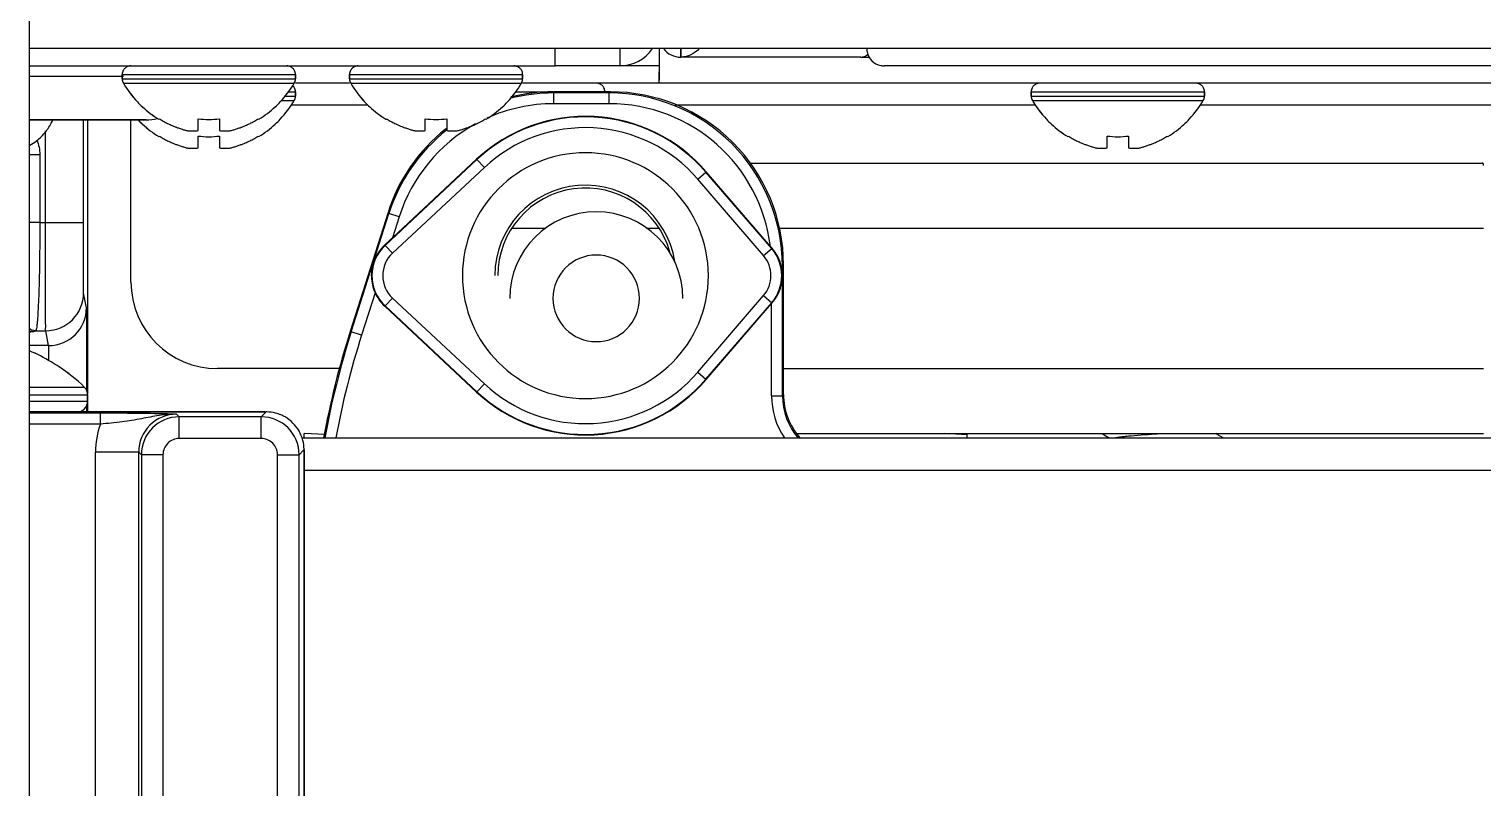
# Model space of a CAD drawing. Extents: x -1584 to 3730, y -1918 to 2655.
# Drawn here: x 105.3 to 172.4, y -1824.7 to -1789.7 of the extents above; entities that cross this region are included whole.
import ezdxf

# ---------------------------------------------------------------- set-up
doc = ezdxf.new("R2010")
doc.units = 0
doc.header["$LTSCALE"] = 65.395
doc.layers.get('0').update_dxf_attribs({"linetype": 'CONTINUOUS'})
doc.layers.add('ASSI', color=7, linetype='CONTINUOUS')
doc.layers.add('GEOM', color=7, linetype='CONTINUOUS')

msp = doc.modelspace()

# ---------------------------------------------------------------- linework, layer by layer
at = {"linetype": 'CONTINUOUS'}
for p, q in [((135.369, -1790.958), (135.369, -1790.558)), ((135.383, -1790.958), (135.377, -1790.558)), ((143.681, -1790.958), (135.383, -1790.958)), ((143.681, -1790.958), (135.383, -1790.958)), ((143.681, -1790.958), (144.07, -1790.958)), ((111.259, -1793.837), (111.259, -1793.803)), ((113.059, -1794.354), (113.059, -1793.803)), ((114.059, -1793.803), (114.059, -1794.354)), ((115.859, -1793.803), (115.859, -1793.837)), ((121.759, -1793.837), (121.759, -1793.803)), ((123.559, -1794.354), (123.559, -1793.803)), ((124.559, -1793.803), (124.559, -1794.354)), ((126.359, -1793.803), (126.359, -1793.837)), ((111.259, -1794.637), (111.259, -1794.603)), ((113.059, -1795.154), (113.059, -1794.603)), ((114.059, -1794.603), (114.059, -1795.154)), ((115.859, -1794.603), (115.859, -1794.637)), ((153.259, -1794.637), (153.259, -1794.603)), ((155.059, -1795.154), (155.059, -1794.603)), ((156.059, -1794.603), (156.059, -1795.154)), ((157.859, -1794.603), (157.859, -1794.637)), ((105.259, -1806.207), (107.805, -1806.207)), ((105.259, -1806.568), (107.959, -1806.568)), ((105.259, -1806.858), (107.959, -1806.858)), ((107.959, -1806.858), (107.959, -1806.568)), ((117.868, -1808.558), (876.064, -1808.558)), ((117.868, -1808.558), (876.064, -1808.558)), ((108.319, -1838.253), (108.319, -1809.212)), ((110.318, -1809.212), (108.319, -1809.212)), ((110.318, -1838.253), (110.318, -1809.212)), ((117.959, -1809.108), (117.959, -1809.158)), ((117.959, -1837.358), (117.959, -1809.158)), ((117.959, -1809.158), (117.959, -1837.358)), ((117.959, -1810.058), (875.959, -1810.058))]:
    msp.add_line(p, q, dxfattribs=at)
for centre, radius, start, end in [((135.369, -1789.948), 1.01, 217.26535, 270), ((135.369, -1790.591), 0.367, 270.00037, 272.28564), ((113.758, -1789.738), 4.8, 210.30118, 223.1766), ((113.36, -1789.738), 4.8, 316.8234, 329.69882), ((124.258, -1789.738), 4.8, 210.30118, 223.1766), ((123.86, -1789.738), 4.8, 316.8234, 329.69882), ((113.758, -1789.738), 4.8, 223.1766, 227.16542), ((113.758, -1789.738), 4.8, 227.16542, 238.37989), ((113.36, -1789.738), 4.8, 301.62011, 312.83458), ((113.36, -1789.738), 4.8, 312.83458, 316.8234), ((113.36, -1790.538), 4.8, 316.8234, 329.69882), ((124.258, -1789.738), 4.8, 223.1766, 227.16542), ((124.258, -1789.738), 4.8, 227.16542, 238.37989), ((123.86, -1789.738), 4.8, 301.62011, 312.83458), ((123.86, -1789.738), 4.8, 312.83458, 316.8234), ((155.758, -1790.538), 4.8, 210.30118, 223.1766), ((155.36, -1790.538), 4.8, 316.8234, 329.69882), ((113.758, -1790.538), 4.8, 223.82828, 227.21264), ((113.758, -1790.538), 4.8, 227.21264, 238.37989), ((113.758, -1789.738), 4.8, 238.37989, 238.62729), ((113.745, -1789.751), 4.755, 238.46592, 241.0313), ((113.743, -1789.755), 4.75, 241.03163, 241.99262), ((113.742, -1789.757), 4.747, 241.99259, 243.31875), ((113.74, -1789.76), 4.744, 243.3188, 244.45978), ((113.739, -1789.764), 4.74, 244.45979, 245.42782), ((113.737, -1789.768), 4.735, 245.4278, 246.68253), ((113.734, -1789.773), 4.73, 246.68262, 247.45262), ((113.732, -1789.78), 4.723, 247.45244, 248.99746), ((113.729, -1789.787), 4.715, 248.99775, 249.4819), ((113.725, -1789.797), 4.704, 249.48126, 251.53441), ((113.559, -1790.038), 3.798, 262.43512, 277.56488), ((113.392, -1789.797), 4.704, 288.46559, 290.51874), ((113.388, -1789.787), 4.715, 290.5181, 291.00225), ((113.386, -1789.78), 4.723, 291.00254, 292.54756), ((113.383, -1789.773), 4.73, 292.54738, 293.31738), ((113.381, -1789.768), 4.735, 293.31747, 294.5722), ((113.379, -1789.764), 4.74, 294.57218, 295.5402), ((113.377, -1789.76), 4.744, 295.54022, 296.6812), ((113.376, -1789.757), 4.747, 296.68125, 298.00741), ((113.374, -1789.755), 4.75, 298.00738, 298.96837), ((113.372, -1789.751), 4.755, 298.9687, 301.53408), ((113.36, -1789.738), 4.8, 301.37271, 301.62011), ((113.36, -1790.538), 4.8, 301.62011, 312.83458), ((113.36, -1790.538), 4.8, 312.83458, 316.8234), ((124.258, -1789.738), 4.8, 238.37989, 238.62729), ((124.245, -1789.751), 4.755, 238.46592, 241.0313), ((124.243, -1789.755), 4.75, 241.03163, 241.99262), ((124.242, -1789.757), 4.747, 241.99259, 243.31875), ((124.24, -1789.76), 4.744, 243.3188, 244.45978), ((124.239, -1789.764), 4.74, 244.45979, 245.42782), ((124.237, -1789.768), 4.735, 245.4278, 246.68253), ((124.234, -1789.773), 4.73, 246.68262, 247.45262), ((124.232, -1789.78), 4.723, 247.45244, 248.99746), ((124.229, -1789.787), 4.715, 248.99775, 249.4819), ((124.225, -1789.797), 4.704, 249.48126, 251.53441), ((124.059, -1790.038), 3.798, 262.43512, 277.56488), ((123.892, -1789.797), 4.704, 288.46559, 290.51874), ((123.888, -1789.787), 4.715, 290.5181, 291.00225), ((123.886, -1789.78), 4.723, 291.00254, 292.54756), ((123.883, -1789.773), 4.73, 292.54738, 293.31738), ((123.881, -1789.768), 4.735, 293.31747, 294.5722), ((123.879, -1789.764), 4.74, 294.57218, 295.5402), ((123.877, -1789.76), 4.744, 295.54022, 296.6812), ((123.876, -1789.757), 4.747, 296.68125, 298.00741), ((123.874, -1789.755), 4.75, 298.00738, 298.96837), ((123.872, -1789.751), 4.755, 298.9687, 301.53408), ((123.86, -1789.738), 4.8, 301.37271, 301.62011), ((155.758, -1790.538), 4.8, 223.1766, 227.16542), ((155.758, -1790.538), 4.8, 227.16542, 238.37989), ((155.36, -1790.538), 4.8, 301.62011, 312.83458), ((155.36, -1790.538), 4.8, 312.83458, 316.8234), ((113.758, -1790.538), 4.8, 238.37989, 238.62729), ((113.745, -1790.551), 4.755, 238.46592, 241.0313), ((113.743, -1790.555), 4.75, 241.03163, 241.99262), ((113.742, -1790.557), 4.747, 241.99259, 243.31875), ((113.74, -1790.56), 4.744, 243.3188, 244.45978), ((113.739, -1790.564), 4.74, 244.45979, 245.42782), ((113.737, -1790.568), 4.735, 245.4278, 246.68253), ((113.719, -1789.816), 4.684, 251.53495, 252.62273), ((113.714, -1789.831), 4.669, 252.62279, 253.60512), ((113.705, -1789.861), 4.637, 253.60363, 255.68242), ((112.813, -1792.364), 2.006, 262.72591, 264.7415), ((112.811, -1792.385), 1.985, 264.74422, 265.39912), ((112.81, -1792.397), 1.973, 265.39843, 266.78331), ((112.809, -1792.409), 1.962, 266.78409, 267.62352), ((112.809, -1792.415), 1.955, 267.62337, 268.84548), ((112.809, -1792.419), 1.951, 268.84587, 269.80052), ((112.809, -1792.419), 1.951, 269.80058, 270.92582), ((112.809, -1792.417), 1.953, 270.92611, 271.99638), ((112.808, -1792.41), 1.96, 271.99641, 273.02279), ((112.808, -1792.4), 1.97, 273.0233, 274.28602), ((112.807, -1792.388), 1.982, 274.28565, 275.13722), ((112.805, -1792.365), 2.005, 275.14015, 277.27441), ((113.559, -1790.838), 3.798, 262.43512, 277.56488), ((114.313, -1792.365), 2.005, 262.72561, 264.85983), ((114.31, -1792.388), 1.982, 264.86274, 265.71439), ((114.31, -1792.4), 1.97, 265.71404, 266.97664), ((114.309, -1792.411), 1.959, 266.97715, 268.00366), ((114.309, -1792.416), 1.954, 268.00369, 269.07382), ((114.309, -1792.42), 1.95, 269.07411, 270.19949), ((114.309, -1792.419), 1.951, 270.19954, 271.15407), ((114.309, -1792.415), 1.955, 271.15446, 272.37669), ((114.308, -1792.408), 1.962, 272.37652, 273.21587), ((114.308, -1792.398), 1.973, 273.21665, 274.6016), ((114.307, -1792.385), 1.985, 274.6009, 275.25576), ((114.305, -1792.364), 2.006, 275.2585, 277.27409), ((113.412, -1789.861), 4.637, 284.31758, 286.39637), ((113.403, -1789.831), 4.669, 286.39488, 287.37721), ((113.398, -1789.816), 4.684, 287.37727, 288.46505), ((113.381, -1790.568), 4.735, 293.31747, 294.5722), ((113.379, -1790.564), 4.74, 294.57218, 295.5402), ((113.377, -1790.56), 4.744, 295.54022, 296.6812), ((113.376, -1790.557), 4.747, 296.68125, 298.00741), ((113.374, -1790.555), 4.75, 298.00738, 298.96837), ((113.372, -1790.551), 4.755, 298.9687, 301.53408), ((113.36, -1790.538), 4.8, 301.37271, 301.62011), ((124.219, -1789.816), 4.684, 251.53495, 252.62273), ((124.214, -1789.831), 4.669, 252.62279, 253.60512), ((124.205, -1789.861), 4.637, 253.60363, 255.68242), ((123.313, -1792.364), 2.006, 262.72591, 264.7415), ((123.311, -1792.385), 1.985, 264.74422, 265.39912), ((123.31, -1792.397), 1.973, 265.39843, 266.78331), ((123.309, -1792.409), 1.962, 266.78409, 267.62352), ((123.309, -1792.415), 1.955, 267.62337, 268.84548), ((123.309, -1792.419), 1.951, 268.84587, 269.80052), ((123.309, -1792.419), 1.951, 269.80058, 270.92582), ((123.309, -1792.417), 1.953, 270.92611, 271.99638), ((123.308, -1792.41), 1.96, 271.99641, 273.02279), ((123.308, -1792.4), 1.97, 273.0233, 274.28602), ((123.307, -1792.388), 1.982, 274.28565, 275.13722), ((123.305, -1792.365), 2.005, 275.14015, 277.27441), ((124.813, -1792.365), 2.005, 262.72561, 264.85983), ((124.81, -1792.388), 1.982, 264.86274, 265.71439), ((124.81, -1792.4), 1.97, 265.71404, 266.97664), ((124.809, -1792.411), 1.959, 266.97715, 268.00366), ((124.809, -1792.416), 1.954, 268.00369, 269.07382), ((124.809, -1792.42), 1.95, 269.07411, 270.19949), ((124.809, -1792.419), 1.951, 270.19954, 271.15407), ((124.809, -1792.415), 1.955, 271.15446, 272.37669), ((124.808, -1792.408), 1.962, 272.37652, 273.21587), ((124.808, -1792.398), 1.973, 273.21665, 274.6016), ((124.807, -1792.385), 1.985, 274.6009, 275.25576), ((124.805, -1792.364), 2.006, 275.2585, 277.27409), ((123.912, -1789.861), 4.637, 284.31758, 286.39637), ((123.903, -1789.831), 4.669, 286.39488, 287.37721), ((123.898, -1789.816), 4.684, 287.37727, 288.46505), ((155.758, -1790.538), 4.8, 238.37989, 238.62729), ((155.745, -1790.551), 4.755, 238.46592, 241.0313), ((155.743, -1790.555), 4.75, 241.03163, 241.99262), ((155.742, -1790.557), 4.747, 241.99259, 243.31875), ((155.74, -1790.56), 4.744, 243.3188, 244.45978), ((155.739, -1790.564), 4.74, 244.45979, 245.42782), ((155.737, -1790.568), 4.735, 245.4278, 246.68253), ((155.559, -1790.838), 3.798, 262.43512, 277.56488), ((155.381, -1790.568), 4.735, 293.31747, 294.5722), ((155.379, -1790.564), 4.74, 294.57218, 295.5402), ((155.377, -1790.56), 4.744, 295.54022, 296.6812), ((155.376, -1790.557), 4.747, 296.68125, 298.00741), ((155.374, -1790.555), 4.75, 298.00738, 298.96837), ((155.372, -1790.551), 4.755, 298.9687, 301.53408), ((155.36, -1790.538), 4.8, 301.37271, 301.62011), ((113.734, -1790.573), 4.73, 246.68262, 247.45262), ((113.732, -1790.58), 4.723, 247.45244, 248.99746), ((113.729, -1790.587), 4.715, 248.99775, 249.4819), ((113.725, -1790.597), 4.704, 249.48126, 251.53441), ((113.719, -1790.616), 4.684, 251.53495, 252.62273), ((113.714, -1790.631), 4.669, 252.62279, 253.60512), ((113.705, -1790.661), 4.637, 253.60363, 255.68242), ((112.813, -1793.164), 2.006, 262.72591, 264.7415), ((112.811, -1793.185), 1.985, 264.74422, 265.39912), ((112.81, -1793.197), 1.973, 265.39843, 266.78331), ((112.809, -1793.209), 1.962, 266.78409, 267.62352), ((112.809, -1793.215), 1.955, 267.62337, 268.84548), ((112.809, -1793.219), 1.951, 268.84587, 269.80052), ((112.809, -1793.219), 1.951, 269.80058, 270.92582), ((112.809, -1793.217), 1.953, 270.92611, 271.99638), ((112.808, -1793.21), 1.96, 271.99641, 273.02279), ((112.808, -1793.2), 1.97, 273.0233, 274.28602), ((112.807, -1793.188), 1.982, 274.28565, 275.13722), ((112.805, -1793.165), 2.005, 275.14015, 277.27441), ((114.313, -1793.165), 2.005, 262.72561, 264.85983), ((114.31, -1793.188), 1.982, 264.86274, 265.71439), ((114.31, -1793.2), 1.97, 265.71404, 266.97664), ((114.309, -1793.211), 1.959, 266.97715, 268.00366), ((114.309, -1793.216), 1.954, 268.00369, 269.07382), ((114.309, -1793.22), 1.95, 269.07411, 270.19949), ((114.309, -1793.219), 1.951, 270.19954, 271.15407), ((114.309, -1793.215), 1.955, 271.15446, 272.37669), ((114.308, -1793.208), 1.962, 272.37652, 273.21587), ((114.308, -1793.198), 1.973, 273.21665, 274.6016), ((114.307, -1793.185), 1.985, 274.6009, 275.25576), ((114.305, -1793.164), 2.006, 275.2585, 277.27409), ((113.412, -1790.661), 4.637, 284.31758, 286.39637), ((113.403, -1790.631), 4.669, 286.39488, 287.37721), ((113.398, -1790.616), 4.684, 287.37727, 288.46505), ((113.392, -1790.597), 4.704, 288.46559, 290.51874), ((113.388, -1790.587), 4.715, 290.5181, 291.00225), ((113.386, -1790.58), 4.723, 291.00254, 292.54756), ((113.383, -1790.573), 4.73, 292.54738, 293.31738), ((155.734, -1790.573), 4.73, 246.68262, 247.45262), ((155.732, -1790.58), 4.723, 247.45244, 248.99746), ((155.729, -1790.587), 4.715, 248.99775, 249.4819), ((155.725, -1790.597), 4.704, 249.48126, 251.53441), ((155.719, -1790.616), 4.684, 251.53495, 252.62273), ((155.714, -1790.631), 4.669, 252.62279, 253.60512), ((155.705, -1790.661), 4.637, 253.60363, 255.68242), ((154.813, -1793.164), 2.006, 262.72591, 264.7415), ((154.811, -1793.185), 1.985, 264.74422, 265.39912), ((154.81, -1793.197), 1.973, 265.39843, 266.78331), ((154.809, -1793.209), 1.962, 266.78409, 267.62352), ((154.809, -1793.215), 1.955, 267.62337, 268.84548), ((154.809, -1793.219), 1.951, 268.84587, 269.80052), ((154.809, -1793.219), 1.951, 269.80058, 270.92582), ((154.809, -1793.217), 1.953, 270.92611, 271.99638), ((154.808, -1793.21), 1.96, 271.99641, 273.02279), ((154.808, -1793.2), 1.97, 273.0233, 274.28602), ((154.807, -1793.188), 1.982, 274.28565, 275.13722), ((154.805, -1793.165), 2.005, 275.14015, 277.27441), ((156.313, -1793.165), 2.005, 262.72561, 264.85983), ((156.31, -1793.188), 1.982, 264.86274, 265.71439), ((156.31, -1793.2), 1.97, 265.71404, 266.97664), ((156.309, -1793.211), 1.959, 266.97715, 268.00366), ((156.309, -1793.216), 1.954, 268.00369, 269.07382), ((156.309, -1793.22), 1.95, 269.07411, 270.19949), ((156.309, -1793.219), 1.951, 270.19954, 271.15407), ((156.309, -1793.215), 1.955, 271.15446, 272.37669), ((156.308, -1793.208), 1.962, 272.37652, 273.21587), ((156.308, -1793.198), 1.973, 273.21665, 274.6016), ((156.307, -1793.185), 1.985, 274.6009, 275.25576), ((156.305, -1793.164), 2.006, 275.2585, 277.27409), ((155.412, -1790.661), 4.637, 284.31758, 286.39637), ((155.403, -1790.631), 4.669, 286.39488, 287.37721), ((155.398, -1790.616), 4.684, 287.37727, 288.46505), ((155.392, -1790.597), 4.704, 288.46559, 290.51874), ((155.388, -1790.587), 4.715, 290.5181, 291.00225), ((155.386, -1790.58), 4.723, 291.00254, 292.54756), ((155.383, -1790.573), 4.73, 292.54738, 293.31738), ((101.959, -1812.308), 8.45, 59.24983, 66.94895), ((101.959, -1812.308), 8.45, 56.33866, 59.24983), ((101.959, -1812.308), 8.45, 46.22534, 56.33866), ((107.459, -1806.568), 0.5, 25.6499, 46.22534), ((107.459, -1806.568), 0.5, 25.71218, 46.22534), ((107.459, -1806.858), 0.5, 270, 360), ((107.459, -1806.858), 0.5, 270, 360), ((107.459, -1806.568), 0.5, 20.57594, 25.6499), ((107.459, -1806.568), 0.5, 20.51365, 25.71218), ((107.459, -1806.568), 0.5, 0, 20.57594), ((107.459, -1806.568), 0.5, 0, 20.51365)]:
    msp.add_arc(centre, radius, start, end, dxfattribs=at)
for start_param, end_param in [(0.771082, 0.785246), (0.533076, 0.771082), (0.390792, 0.533076), (0.263215, 0.390792), (-0.263203, 0.263215), (-0.390775, -0.263203), (-0.533088, -0.390775), (-0.771083, -0.533088), (-0.785246, -0.771083)]:
    msp.add_ellipse((116.208, -1809.109), major_axis=(1.238, 1.238), ratio=0.999695, start_param=start_param, end_param=end_param, dxfattribs=at)
for points, knots in [([(136.217, -1790.564), (136.107, -1790.679), (135.852, -1790.874), (135.537, -1790.954), (135.383, -1790.958)], [0, 0, 0, 0, 0.509565, 1, 1, 1, 1]), ([(143.681, -1790.958), (143.739, -1790.958), (143.859, -1790.933), (143.962, -1790.866), (144.008, -1790.826)], [0, 0, 0, 0, 0.485034, 1, 1, 1, 1])]:
    msp.add_open_spline(points, degree=3, knots=knots, dxfattribs=at)
at = {"layer": 'ASSI', "linetype": 'CONTINUOUS'}
for p, q in [((109.559, -1791.758), (109.559, -1791.958)), ((109.559, -1791.958), (109.559, -1791.758)), ((109.559, -1791.758), (117.559, -1791.758)), ((109.559, -1791.958), (117.559, -1791.958)), ((109.613, -1792.16), (117.504, -1792.16)), ((117.559, -1791.758), (117.559, -1791.958)), ((117.559, -1791.958), (117.559, -1791.758)), ((120.059, -1791.758), (120.059, -1791.958)), ((120.059, -1791.958), (120.059, -1791.758)), ((120.059, -1791.758), (128.059, -1791.758)), ((120.059, -1791.958), (128.059, -1791.958)), ((120.113, -1792.16), (128.004, -1792.16)), ((128.059, -1791.758), (128.059, -1791.958)), ((128.059, -1791.958), (128.059, -1791.758)), ((117.047, -1792.758), (117.072, -1792.758)), ((117.072, -1792.758), (117.559, -1792.758)), ((117.2, -1792.558), (117.216, -1792.558)), ((117.216, -1792.558), (117.559, -1792.558)), ((117.559, -1792.558), (117.559, -1792.758)), ((117.559, -1792.758), (117.559, -1792.558)), ((127.572, -1792.758), (127.789, -1792.758)), ((127.716, -1792.558), (129.463, -1792.558)), ((151.559, -1792.558), (151.559, -1792.758)), ((151.559, -1792.758), (151.559, -1792.558)), ((151.559, -1792.558), (159.559, -1792.558)), ((151.559, -1792.758), (159.559, -1792.758)), ((159.559, -1792.558), (159.559, -1792.758)), ((159.559, -1792.758), (159.559, -1792.558)), ((116.893, -1792.96), (116.91, -1792.96)), ((116.91, -1792.96), (117.504, -1792.96)), ((151.613, -1792.96), (159.504, -1792.96)), ((107.959, -1806.568), (107.959, -1806.858)), ((148.59, -1808.558), (148.597, -1808.414))]:
    msp.add_line(p, q, dxfattribs=at)
for centre, radius, start, end in [((109.959, -1791.758), 0.4, 144.92793, 153.07838), ((109.959, -1791.758), 0.4, 145.07178, 152.92194), ((109.959, -1791.758), 0.4, 124.92822, 145.07178), ((109.959, -1791.758), 0.4, 125.07207, 144.92793), ((109.959, -1791.758), 0.4, 116.92162, 125.07207), ((109.959, -1791.758), 0.4, 117.07806, 124.92822), ((109.959, -1791.758), 0.4, 90, 117.07806), ((109.959, -1791.758), 0.4, 90, 116.92162), ((117.159, -1791.758), 0.4, 63.07838, 90), ((117.159, -1791.758), 0.4, 62.92194, 90), ((117.159, -1791.758), 0.4, 54.92793, 63.07838), ((117.159, -1791.758), 0.4, 55.07178, 62.92194), ((117.159, -1791.758), 0.4, 34.92822, 55.07178), ((117.159, -1791.758), 0.4, 35.07207, 54.92793), ((117.159, -1791.758), 0.4, 26.92162, 35.07207), ((117.159, -1791.758), 0.4, 27.07806, 34.92822), ((120.459, -1791.758), 0.4, 144.92793, 153.07838), ((120.459, -1791.758), 0.4, 145.07178, 152.92194), ((120.459, -1791.758), 0.4, 124.92822, 145.07178), ((120.459, -1791.758), 0.4, 125.07207, 144.92793), ((120.459, -1791.758), 0.4, 116.92162, 125.07207), ((120.459, -1791.758), 0.4, 117.07806, 124.92822), ((120.459, -1791.758), 0.4, 90, 117.07806), ((120.459, -1791.758), 0.4, 90, 116.92162), ((127.659, -1791.758), 0.4, 63.07838, 90), ((127.659, -1791.758), 0.4, 62.92194, 90), ((127.659, -1791.758), 0.4, 54.92793, 63.07838), ((127.659, -1791.758), 0.4, 55.07178, 62.92194), ((127.659, -1791.758), 0.4, 34.92822, 55.07178), ((127.659, -1791.758), 0.4, 35.07207, 54.92793), ((127.659, -1791.758), 0.4, 26.92162, 35.07207), ((127.659, -1791.758), 0.4, 27.07806, 34.92822), ((109.959, -1791.758), 0.4, 152.92194, 180), ((109.959, -1791.758), 0.4, 153.07838, 180), ((109.959, -1791.958), 0.4, 180, 193.47593), ((109.959, -1791.958), 0.4, 180, 193.45845), ((109.959, -1791.958), 0.4, 193.45845, 196.84274), ((109.959, -1791.958), 0.4, 193.47593, 196.82525), ((109.959, -1791.958), 0.4, 196.82525, 210.30118), ((109.959, -1791.958), 0.4, 196.84274, 210.30118), ((113.758, -1789.738), 4.8, 210.30118, 223.19273), ((113.36, -1789.738), 4.8, 316.80727, 329.69882), ((117.159, -1791.958), 0.4, 329.69882, 343.17475), ((117.159, -1791.958), 0.4, 329.69882, 343.15726), ((117.159, -1791.758), 0.4, 0, 27.07806), ((117.159, -1791.758), 0.4, 0, 26.92162), ((117.159, -1791.958), 0.4, 343.15726, 346.54155), ((117.159, -1791.958), 0.4, 343.17475, 346.52407), ((117.159, -1791.958), 0.4, 346.52407, 360), ((117.159, -1791.958), 0.4, 346.54155, 360), ((120.459, -1791.758), 0.4, 152.92194, 180), ((120.459, -1791.758), 0.4, 153.07838, 180), ((120.459, -1791.958), 0.4, 180, 193.47593), ((120.459, -1791.958), 0.4, 180, 193.45845), ((120.459, -1791.958), 0.4, 193.45845, 196.84274), ((120.459, -1791.958), 0.4, 193.47593, 196.82525), ((120.459, -1791.958), 0.4, 196.82525, 210.30118), ((120.459, -1791.958), 0.4, 196.84274, 210.30118), ((124.258, -1789.738), 4.8, 210.30118, 223.19273), ((123.86, -1789.738), 4.8, 316.80727, 329.69882), ((127.659, -1791.958), 0.4, 329.69882, 343.17475), ((127.659, -1791.958), 0.4, 329.69882, 343.15726), ((127.659, -1791.758), 0.4, 0, 27.07806), ((127.659, -1791.758), 0.4, 0, 26.92162), ((127.659, -1791.958), 0.4, 343.15726, 346.54155), ((127.659, -1791.958), 0.4, 343.17475, 346.52407), ((127.659, -1791.958), 0.4, 346.52407, 360), ((127.659, -1791.958), 0.4, 346.54155, 360), ((131.459, -1792.558), 0.4, 62.92194, 90), ((131.459, -1792.558), 0.4, 55.07178, 62.92194), ((151.959, -1792.558), 0.4, 117.07806, 124.92822), ((151.959, -1792.558), 0.4, 90, 117.07806), ((159.159, -1792.558), 0.4, 62.92194, 90), ((159.159, -1792.558), 0.4, 55.07178, 62.92194), ((117.159, -1792.558), 0.4, 34.92822, 46.74477), ((117.159, -1792.558), 0.4, 27.07806, 34.92822), ((117.159, -1792.758), 0.4, 329.69882, 343.17475), ((117.159, -1792.758), 0.4, 329.69882, 343.15726), ((117.159, -1792.558), 0.4, 0, 27.07806), ((117.159, -1792.758), 0.4, 343.15726, 346.54155), ((117.159, -1792.758), 0.4, 343.17475, 346.52407), ((117.159, -1792.758), 0.4, 346.52407, 360), ((117.159, -1792.758), 0.4, 346.54155, 360), ((131.459, -1792.558), 0.4, 34.92822, 55.07178), ((131.459, -1792.558), 0.4, 27.07806, 34.92822), ((131.459, -1792.558), 0.4, 0, 27.07806), ((151.959, -1792.558), 0.4, 152.92194, 180), ((151.959, -1792.758), 0.4, 180, 193.47593), ((151.959, -1792.758), 0.4, 180, 193.45845), ((151.959, -1792.758), 0.4, 193.45845, 196.84274), ((151.959, -1792.758), 0.4, 193.47593, 196.82525), ((151.959, -1792.758), 0.4, 196.82525, 210.30118), ((151.959, -1792.758), 0.4, 196.84274, 210.30118), ((151.959, -1792.558), 0.4, 145.07178, 152.92194), ((151.959, -1792.558), 0.4, 124.92822, 145.07178), ((159.159, -1792.558), 0.4, 34.92822, 55.07178), ((159.159, -1792.558), 0.4, 27.07806, 34.92822), ((159.159, -1792.758), 0.4, 329.69882, 343.17475), ((159.159, -1792.758), 0.4, 329.69882, 343.15726), ((159.159, -1792.558), 0.4, 0, 27.07806), ((159.159, -1792.758), 0.4, 343.15726, 346.54155), ((159.159, -1792.758), 0.4, 343.17475, 346.52407), ((159.159, -1792.758), 0.4, 346.52407, 360), ((159.159, -1792.758), 0.4, 346.54155, 360), ((113.758, -1789.738), 4.8, 223.19273, 227.15109), ((113.758, -1789.738), 4.8, 227.15109, 238.40293), ((113.36, -1789.738), 4.8, 301.59707, 312.84891), ((113.36, -1789.738), 4.8, 312.84891, 316.80727), ((113.36, -1790.538), 4.8, 316.80727, 329.69882), ((124.258, -1789.738), 4.8, 223.19273, 227.15109), ((124.258, -1789.738), 4.8, 227.15109, 238.40293), ((123.86, -1789.738), 4.8, 301.59707, 312.84891), ((123.86, -1789.738), 4.8, 312.84891, 316.80727), ((155.758, -1790.538), 4.8, 210.30118, 223.19273), ((155.36, -1790.538), 4.8, 316.80727, 329.69882), ((113.758, -1790.538), 4.8, 223.95105, 226.97347), ((113.758, -1790.538), 4.8, 226.97347, 227.15109), ((113.758, -1790.538), 4.8, 227.15109, 238.40293), ((113.758, -1789.738), 4.8, 238.40293, 238.62729), ((113.36, -1789.738), 4.8, 301.37271, 301.59707), ((113.36, -1790.538), 4.8, 301.59707, 312.84891), ((113.36, -1790.538), 4.8, 312.84891, 316.80727), ((124.258, -1789.738), 4.8, 238.40293, 238.62729), ((123.86, -1789.738), 4.8, 301.37271, 301.59707), ((155.758, -1790.538), 4.8, 223.19273, 227.15109), ((155.758, -1790.538), 4.8, 227.15109, 238.40293), ((155.36, -1790.538), 4.8, 301.59707, 312.84891), ((155.36, -1790.538), 4.8, 312.84891, 316.80727), ((113.758, -1790.538), 4.8, 238.40293, 238.62729), ((113.36, -1790.538), 4.8, 301.37271, 301.59707), ((155.758, -1790.538), 4.8, 238.40293, 238.62729), ((155.36, -1790.538), 4.8, 301.37271, 301.59707), ((101.959, -1812.308), 8.45, 59.2575, 66.94104), ((101.959, -1812.308), 8.45, 56.33052, 59.2575), ((101.959, -1812.308), 8.45, 46.22534, 56.33052)]:
    msp.add_arc(centre, radius, start, end, dxfattribs=at)
at = {"layer": 'GEOM', "linetype": 'CONTINUOUS'}
for p, q in [((105.259, -1711.358), (105.259, -1849.358)), ((924.059, -1790.558), (105.259, -1790.558)), ((129.559, -1791.358), (129.559, -1790.558)), ((132.559, -1791.358), (132.559, -1790.558)), ((134.359, -1790.558), (134.359, -1791.358)), ((105.259, -1791.358), (129.559, -1791.358)), ((132.559, -1791.358), (129.559, -1791.358)), ((134.359, -1791.358), (132.559, -1791.358)), ((134.359, -1791.358), (134.359, -1791.631)), ((134.359, -1791.358), (134.359, -1791.631)), ((144.854, -1791.358), (144.759, -1791.358)), ((144.854, -1791.358), (144.759, -1791.358)), ((144.854, -1791.358), (144.759, -1791.358)), ((173.142, -1791.358), (144.854, -1791.358)), ((173.142, -1791.358), (144.854, -1791.358)), ((173.142, -1791.358), (144.854, -1791.358)), ((109.609, -1791.858), (105.277, -1791.858)), ((120.059, -1792.158), (117.559, -1792.158)), ((134.359, -1792.158), (128.059, -1792.158)), ((134.359, -1792.158), (134.359, -1791.631)), ((134.359, -1791.631), (134.359, -1792.017)), ((840.901, -1792.158), (134.359, -1792.158)), ((132.114, -1792.558), (129.463, -1792.558)), ((129.502, -1792.611), (129.463, -1792.558)), ((129.502, -1793.111), (129.502, -1792.611)), ((132.062, -1792.611), (129.502, -1792.611)), ((132.062, -1792.611), (132.114, -1792.558)), ((132.062, -1793.111), (132.062, -1792.611)), ((117.353, -1793.158), (117.504, -1793.158)), ((117.504, -1793.158), (120.905, -1793.158)), ((132.062, -1793.111), (129.502, -1793.111)), ((135.09, -1793.158), (151.613, -1793.158)), ((151.613, -1793.158), (151.765, -1793.158)), ((159.353, -1793.158), (159.504, -1793.158)), ((159.504, -1793.158), (321.613, -1793.158)), ((109.859, -1793.858), (105.259, -1793.858)), ((105.259, -1793.858), (109.859, -1793.858)), ((109.784, -1793.858), (105.259, -1793.858)), ((105.259, -1793.858), (109.839, -1793.858)), ((107.761, -1798.607), (107.761, -1793.858)), ((107.953, -1793.858), (107.953, -1798.607)), ((109.859, -1793.858), (109.784, -1793.858)), ((110.659, -1793.858), (109.859, -1793.858)), ((109.859, -1793.858), (110.659, -1793.858)), ((109.959, -1801.358), (109.959, -1793.858)), ((106.011, -1798.607), (106.011, -1794.386)), ((124.548, -1794.33), (124.542, -1794.334)), ((105.75, -1795.466), (105.259, -1795.466)), ((105.75, -1795.466), (105.75, -1798.607)), ((125.948, -1795.692), (121.701, -1799.657)), ((126.289, -1796.057), (122.042, -1800.022)), ((125.933, -1795.676), (122.049, -1799.303)), ((125.933, -1795.676), (125.948, -1795.692)), ((126.289, -1796.057), (125.948, -1795.692)), ((138.587, -1795.858), (172.397, -1795.858)), ((136.147, -1796.598), (136.526, -1796.272)), ((139.188, -1800.134), (136.147, -1796.598)), ((136.543, -1796.258), (136.526, -1796.272)), ((139.567, -1799.808), (136.526, -1796.272)), ((139.506, -1799.704), (136.543, -1796.258)), ((121.84, -1798.134), (120.088, -1803.646)), ((120.141, -1803.654), (121.879, -1798.186)), ((121.879, -1798.186), (121.84, -1798.134)), ((122.355, -1798.338), (121.879, -1798.186)), ((105.75, -1798.607), (105.259, -1798.607)), ((105.75, -1798.607), (106.011, -1798.607)), ((106.011, -1798.607), (107.761, -1798.607)), ((107.953, -1798.607), (107.953, -1802.54)), ((122.355, -1798.338), (122.049, -1799.303)), ((127.564, -1798.858), (129.137, -1798.858)), ((133.78, -1798.858), (134.353, -1798.858)), ((139.907, -1798.858), (172.459, -1798.858)), ((121.701, -1799.657), (121.685, -1799.64)), ((122.042, -1800.022), (121.701, -1799.657)), ((139.188, -1800.134), (139.567, -1799.808)), ((139.583, -1799.794), (139.506, -1799.704)), ((139.583, -1799.794), (139.567, -1799.808)), ((140.06, -1800.61), (140.004, -1800.61)), ((140.06, -1800.61), (140.113, -1800.557)), ((140.06, -1801.058), (140.06, -1800.61)), ((140.113, -1806.559), (140.113, -1800.557)), ((140.06, -1806.611), (140.06, -1801.058)), ((107.908, -1802.54), (107.772, -1801.856)), ((121.239, -1801.849), (120.617, -1803.806)), ((122.042, -1802.094), (121.701, -1802.46)), ((122.042, -1802.094), (126.289, -1806.06)), ((136.147, -1805.519), (139.188, -1801.982)), ((139.188, -1801.982), (139.567, -1802.308)), ((107.953, -1802.54), (107.953, -1806.207)), ((121.686, -1802.475), (121.701, -1802.46)), ((121.686, -1802.475), (125.933, -1806.441)), ((121.701, -1802.46), (125.948, -1806.425)), ((136.526, -1805.845), (139.567, -1802.308)), ((136.543, -1805.859), (139.56, -1802.349)), ((139.56, -1806.611), (139.56, -1802.349)), ((139.583, -1802.322), (139.567, -1802.308)), ((105.557, -1803.606), (105.452, -1803.648)), ((105.557, -1803.606), (106.022, -1803.606)), ((106.158, -1804.29), (106.022, -1803.606)), ((106.158, -1804.29), (105.259, -1804.29)), ((120.141, -1803.654), (120.088, -1803.646)), ((120.617, -1803.806), (120.141, -1803.654)), ((119.616, -1805.358), (113.959, -1805.358)), ((136.147, -1805.519), (136.526, -1805.845)), ((140.113, -1805.358), (172.459, -1805.358)), ((107.927, -1806.396), (107.927, -1806.204)), ((107.953, -1806.207), (107.953, -1806.529)), ((126.289, -1806.06), (125.948, -1806.425)), ((136.543, -1805.859), (136.526, -1805.845)), ((107.953, -1806.885), (107.953, -1807.358)), ((125.933, -1806.441), (125.948, -1806.425)), ((139.56, -1806.611), (140.06, -1806.611)), ((140.113, -1806.559), (140.06, -1806.611)), ((116.159, -1807.358), (105.259, -1807.358)), ((105.259, -1807.358), (116.159, -1807.358)), ((108.549, -1807.42), (105.259, -1807.42)), ((107.928, -1807.356), (107.928, -1807.011)), ((108.549, -1807.919), (108.549, -1807.42)), ((112.191, -1807.586), (112.068, -1807.462)), ((115.982, -1807.586), (112.191, -1807.586)), ((112.191, -1808.585), (112.191, -1807.586)), ((115.982, -1807.586), (116.184, -1807.383)), ((115.982, -1808.585), (115.982, -1807.586)), ((116.159, -1807.358), (116.209, -1807.358)), ((116.184, -1807.383), (116.206, -1807.361)), ((116.206, -1807.361), (116.209, -1807.358)), ((108.549, -1807.919), (105.259, -1807.919)), ((115.982, -1808.585), (112.191, -1808.585)), ((117.959, -1808.558), (117.959, -1808.358)), ((118.92, -1808.409), (117.959, -1808.358)), ((118.92, -1808.409), (117.959, -1808.358)), ((140.728, -1808.358), (172.459, -1808.358)), ((148.597, -1808.414), (147.53, -1808.358)), ((154.834, -1808.358), (154.927, -1808.412)), ((110.442, -1809.335), (110.318, -1809.212)), ((110.442, -1809.335), (110.442, -1838.223)), ((111.441, -1809.335), (110.442, -1809.335)), ((111.441, -1809.335), (111.441, -1838.223)), ((116.732, -1851.811), (116.732, -1809.335)), ((116.732, -1809.335), (117.731, -1809.335)), ((117.731, -1809.335), (117.934, -1809.133)), ((117.731, -1851.811), (117.731, -1809.335)), ((117.934, -1809.133), (117.956, -1809.111)), ((117.956, -1809.111), (117.959, -1809.108))]:
    msp.add_line(p, q, dxfattribs=at)
for points in [[(154.927, -1808.412), (155.056, -1808.487), (155.178, -1808.558)], [(160.428, -1808.558), (160.149, -1808.397), (160.083, -1808.358)]]:
    msp.add_lwpolyline(points, dxfattribs=at)
for centre, radius, start, end in [((132.559, -1789.558), 1.8, 270, 326.20282), ((144.759, -1790.558), 0.8, 180, 191.26105), ((144.759, -1790.558), 0.8, 180, 191.26089), ((144.759, -1790.558), 0.8, 180, 191.26105), ((144.759, -1790.558), 0.8, 180, 191.26089), ((144.759, -1790.558), 0.8, 180, 191.26105), ((144.759, -1790.558), 0.8, 180, 191.26089), ((144.759, -1790.558), 0.8, 191.26105, 258.76573), ((144.759, -1790.558), 0.8, 191.26089, 258.76553), ((144.759, -1790.558), 0.8, 191.26105, 258.76573), ((144.759, -1790.558), 0.8, 191.26089, 258.76553), ((144.759, -1790.558), 0.8, 191.26105, 258.76573), ((144.759, -1790.558), 0.8, 191.26089, 258.76553), ((144.759, -1790.558), 0.8, 258.76573, 270), ((144.759, -1790.558), 0.8, 258.76553, 269.99999), ((144.759, -1790.558), 0.8, 258.76573, 270), ((144.759, -1790.558), 0.8, 258.76553, 269.99999), ((144.759, -1790.558), 0.8, 258.76573, 270), ((144.759, -1790.558), 0.8, 258.76553, 269.99999), ((129.506, -1800.644), 8.033, 90.03186, 104.71346), ((129.467, -1800.588), 8.029, 90.02617, 104.03527), ((132.062, -1800.609), 7.998, 359.99807, 90.00193), ((132.115, -1800.557), 7.998, 359.99655, 90.00345), ((129.502, -1800.609), 7.499, 89.9989, 114.35076), ((132.062, -1800.609), 7.498, 6.93214, 90.00382), ((104.058, -1792.858), 2.5, 323.01001, 329.33332), ((104.058, -1792.858), 2.5, 323.01002, 329.33332), ((104.058, -1792.858), 2.5, 329.33332, 336.21479), ((104.058, -1792.858), 2.5, 329.33332, 336.21479), ((110.659, -1791.858), 2, 269.99999, 285.23457), ((129.502, -1800.61), 7.499, 118.90414, 162.36555), ((130.959, -1801.058), 7.364, 40.68524, 133.03534), ((130.959, -1801.058), 7.342, 40.68524, 133.03534), ((130.959, -1801.058), 6.842, 40.68524, 133.03534), ((104.058, -1792.858), 2.5, 299.66664, 307.94445), ((104.058, -1792.858), 2.5, 299.66663, 307.94445), ((104.058, -1792.858), 2.5, 307.94445, 314.49998), ((104.058, -1792.858), 2.5, 307.94445, 314.49998), ((104.058, -1792.858), 2.5, 314.49998, 323.01001), ((104.058, -1792.858), 2.5, 314.49998, 323.01002), ((129.463, -1800.557), 7.999, 128.35516, 162.36603), ((129.502, -1800.61), 7.999, 128.31819, 162.36513), ((129.463, -1800.557), 7.999, 127.90621, 128.35654), ((104.058, -1792.858), 2.5, 298.74785, 299.66664), ((104.058, -1792.858), 2.5, 298.74785, 299.66663), ((130.959, -1801.058), 5.681, 0, 180), ((130.959, -1801.058), 4.182, 9.02239, 180), ((130.959, -1801.058), 4.05, 15.44143, 180), ((131.459, -1802.108), 4, 0, 180), ((123.009, -1801.058), 1.917, 133.03534, 226.96466), ((123.014, -1801.079), 1.959, 132.72644, 160.48506), ((123.009, -1801.058), 1.417, 133.03534, 226.96466), ((131.459, -1802.108), 2, 0, 180), ((138.113, -1801.058), 1.417, 319.31476, 40.68524), ((138.113, -1801.058), 1.917, 319.31476, 40.68524), ((138.095, -1801.079), 1.966, 13.80204, 40.79068), ((138.107, -1801.076), 1.953, 0.51431, 13.80795), ((113.959, -1801.358), 4, 180, 270), ((130.959, -1801.058), 5.681, 180, 360), ((106.022, -1801.856), 1.75, 270.00284, 359.98821), ((123.009, -1801.058), 1.939, 204.06963, 226.96466), ((131.459, -1802.108), 2, 180, 360), ((106.158, -1802.54), 1.75, 270.00284, 359.98821), ((158.242, -1815.772), 40.034, 162.36869, 169.61223), ((158.295, -1815.78), 40.035, 162.36878, 169.60028), ((158.294, -1815.78), 39.534, 162.36861, 169.46708), ((130.959, -1801.058), 6.842, 226.96466, 319.31476), ((130.959, -1801.058), 7.364, 226.96466, 319.31476), ((130.959, -1801.058), 7.342, 226.96466, 319.31476), ((143.06, -1806.611), 3.5, 179.99823, 213.80594), ((143.06, -1806.612), 2.999, 179.99421, 220.69316), ((143.112, -1806.559), 3, 179.99779, 221.99862), ((112.067, -1809.211), 1.749, 89.96582, 180.03038), ((112.192, -1809.336), 1.75, 90.01049, 179.98951), ((115.981, -1809.336), 1.75, 0.01049, 89.98951), ((112.098, -1809.217), 3.779, 159.91423, 179.92218), ((112.191, -1809.335), 0.75, 89.99672, 180.00328), ((115.982, -1809.335), 0.75, 359.99672, 90.00328), ((145.601, -1808.257), 3, 357, 358.06983)]:
    msp.add_arc(centre, radius, start, end, dxfattribs=at)
for centre, major_axis, ratio, start_param, end_param in [((122.054, -1799.286), (0.746, 0.697), 0.008548, -2.095299, -1.586014), ((139.56, -1802.362), (0.5, 0.582), 0.011377, 1.512091, 1.557559)]:
    msp.add_ellipse(centre, major_axis=major_axis, ratio=ratio, start_param=start_param, end_param=end_param, dxfattribs=at)
for points in [[(105.615, -1794.794), (105.703, -1795.005), (105.75, -1795.237), (105.75, -1795.466)], [(105.557, -1803.606), (105.45, -1803.606), (105.338, -1803.568), (105.253, -1803.503)], [(105.452, -1803.648), (105.386, -1803.648), (105.319, -1803.635), (105.259, -1803.609)]]:
    msp.add_open_spline(points, degree=3, dxfattribs=at)
for points, knots in [([(172.459, -1795.962), (172.459, -1795.947), (172.457, -1795.92), (172.447, -1795.885), (172.426, -1795.862), (172.407, -1795.858), (172.397, -1795.858)], [0, 0, 0, 0, 0.336659, 0.591295, 0.793742, 1, 1, 1, 1]), ([(105.75, -1798.607), (105.75, -1798.929), (105.747, -1799.56), (105.737, -1800.477), (105.72, -1801.324), (105.697, -1802.068), (105.672, -1802.612), (105.649, -1802.975), (105.633, -1803.187), (105.615, -1803.355), (105.599, -1803.483), (105.581, -1803.557), (105.568, -1803.601), (105.557, -1803.606)], [0, 0, 0, 0, 0.192563, 0.377928, 0.549045, 0.699561, 0.823825, 0.874634, 0.917239, 0.951264, 0.976425, 0.99257, 1, 1, 1, 1]), ([(106.022, -1803.606), (106.017, -1803.57), (106.023, -1803.434), (106.015, -1803.144), (106.016, -1802.682), (106.013, -1802.068), (106.012, -1801.323), (106.011, -1800.155), (106.011, -1799.238), (106.011, -1798.607)], [0, 0, 0, 0, 0.022165, 0.081077, 0.174525, 0.298991, 0.44981, 0.621287, 1, 1, 1, 1]), ([(107.772, -1801.856), (107.767, -1801.833), (107.773, -1801.744), (107.765, -1801.556), (107.766, -1801.256), (107.763, -1800.856), (107.762, -1800.372), (107.761, -1799.613), (107.761, -1799.017), (107.761, -1798.607)], [0, 0, 0, 0, 0.022169, 0.081084, 0.174532, 0.298997, 0.449817, 0.621294, 1, 1, 1, 1]), ([(121.168, -1800.425), (121.133, -1800.54), (121.073, -1800.771), (121.059, -1801.132), (121.107, -1801.496), (121.187, -1801.733), (121.239, -1801.849)], [0, 0, 0, 0, 0.247975, 0.488529, 0.738951, 1, 1, 1, 1]), ([(139.583, -1802.322), (139.737, -1802.143), (139.975, -1801.739), (140.058, -1801.279), (140.06, -1801.058)], [0, 0, 0, 0, 0.516402, 1, 1, 1, 1]), ([(107.927, -1806.204), (107.926, -1805.714), (107.925, -1805.015), (107.922, -1804.137), (107.92, -1803.606), (107.916, -1803.176), (107.917, -1802.858), (107.908, -1802.659), (107.913, -1802.565), (107.908, -1802.54)], [0, 0, 0, 0, 0.401311, 0.572331, 0.718469, 0.836531, 0.92396, 0.978847, 1, 1, 1, 1]), ([(105.452, -1803.648), (105.433, -1803.656), (105.372, -1803.662), (105.313, -1803.668), (105.273, -1803.671)], [0, 0, 0, 0, 0.335984, 1, 1, 1, 1]), ([(106.17, -1805.002), (106.169, -1804.903), (106.166, -1804.73), (106.167, -1804.509), (106.159, -1804.372), (106.163, -1804.307), (106.158, -1804.29)], [0, 0, 0, 0, 0.419354, 0.729851, 0.924792, 1, 1, 1, 1]), ([(112.068, -1807.462), (111.845, -1807.457), (110.672, -1807.429), (109.498, -1807.42), (108.549, -1807.42)], [0, 0, 0, 0, 0.190745, 1, 1, 1, 1]), ([(112.068, -1807.462), (111.799, -1807.458), (111.254, -1807.51), (110.425, -1807.685), (109.521, -1807.833), (108.884, -1807.893), (108.549, -1807.919)], [0, 0, 0, 0, 0.226971, 0.46015, 0.715585, 1, 1, 1, 1]), ([(155.388, -1808.558), (155.431, -1808.548), (155.534, -1808.53), (155.711, -1808.506), (155.932, -1808.481), (156.294, -1808.447), (156.808, -1808.406), (157.234, -1808.375), (157.459, -1808.358)], [0, 0, 0, 0, 0.063953, 0.150556, 0.257837, 0.383234, 0.675842, 1, 1, 1, 1])]:
    msp.add_open_spline(points, degree=3, knots=knots, dxfattribs=at)

doc.saveas('drawing.dxf')
